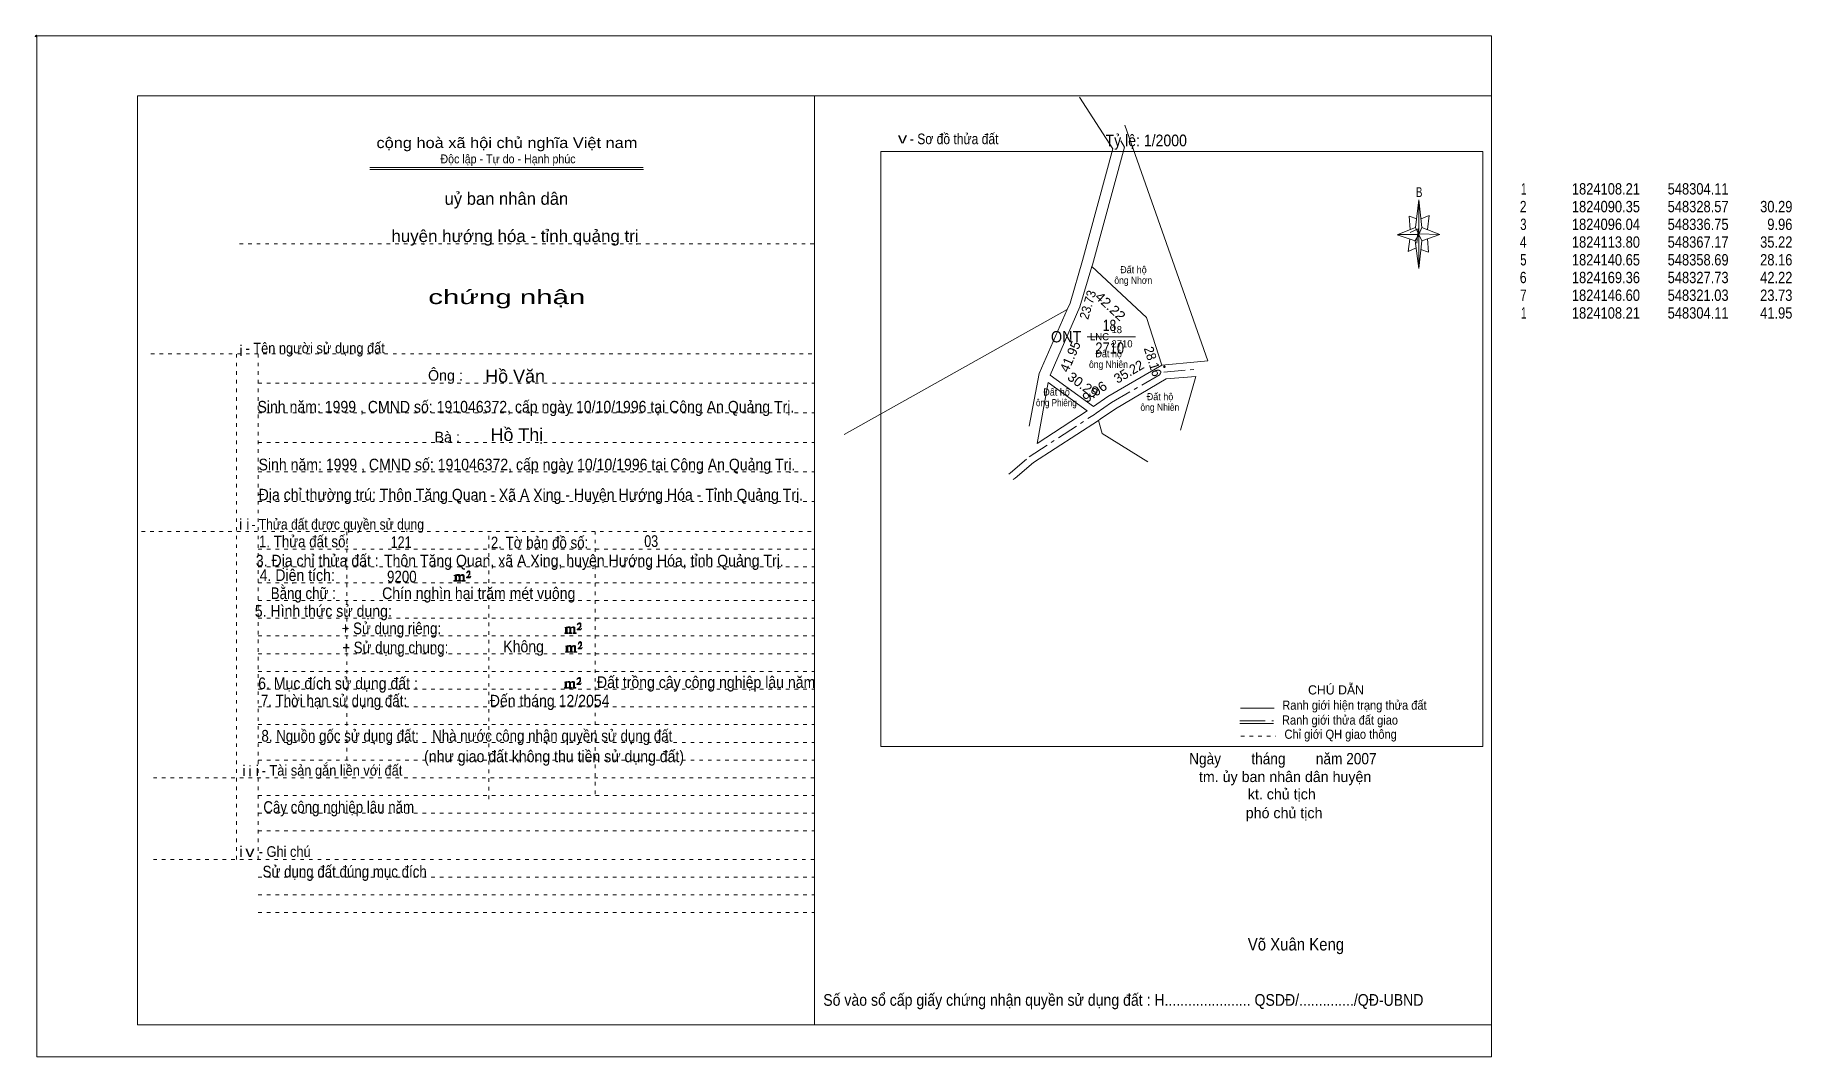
# Model space of a CAD drawing. Header units: centimetres. Extents: x -1.6 to 48, y -3.3 to 25.5.
import ezdxf
from ezdxf.enums import TextEntityAlignment as Align

# ---------------------------------------------------------------- set-up
doc = ezdxf.new("R2010")
doc.units = ezdxf.units.CM
doc.header["$LTSCALE"] = 0.12
for name, pattern in [('DOT_DASHED', [7.7, 5, -1.2, 0.3, -1.2]), ('DOTTED', [1.5, 0.3, -1.2]), ('LONG_DASHED', [7.5, 6, -1.5])]:
    doc.linetypes.add(name, pattern=pattern)
for name, color, linetype, lineweight in [('1', 7, 'DOTTED', 13), ('10', 7, 'Continuous', 13), ('13', 7, 'Continuous', 13), ('22', 7, 'Continuous', 13), ('33', 7, 'LONG_DASHED', 13), ('4', 7, 'Continuous', 13), ('5', 7, 'Continuous', 13), ('50', 7, 'Continuous', 13)]:
    doc.layers.add(name, color=color, linetype=linetype, lineweight=lineweight)
doc.layers.add('23', color=7, linetype='Continuous')
doc.layers.add('30', color=7, linetype='Continuous')

msp = doc.modelspace()

# ---------------------------------------------------------------- hatches: boundary and pattern name
at = {"layer": '10'}
msp.add_hatch(color=256, dxfattribs=at).paths.add_polyline_path([(30.282, 16.136, 1), (30.282, 16.143, 1)])
at = {"layer": '50'}
for points in [[(10.27, 10.13), (10.27, 10.12), (10.27, 10.11), (10.25, 10.11), (10.24, 10.11), (10.24, 10.1), (10.33, 10.1), (10.33, 10.11), (10.32, 10.11), (10.31, 10.11), (10.31, 10.12), (10.31, 10.13), (10.31, 10.24), (10.31, 10.25), (10.32, 10.26), (10.34, 10.26), (10.35, 10.26), (10.36, 10.26), (10.37, 10.25), (10.39, 10.22), (10.39, 10.13), (10.37, 10.12), (10.37, 10.11), (10.36, 10.11), (10.35, 10.11), (10.35, 10.1), (10.44, 10.1), (10.44, 10.11), (10.43, 10.11), (10.42, 10.11), (10.42, 10.12), (10.42, 10.13), (10.42, 10.24), (10.44, 10.26), (10.45, 10.26), (10.46, 10.26), (10.49, 10.26), (10.49, 10.25), (10.5, 10.24), (10.5, 10.22), (10.5, 10.13), (10.5, 10.12), (10.49, 10.11), (10.49, 10.11), (10.47, 10.11), (10.47, 10.1), (10.56, 10.1), (10.56, 10.11), (10.55, 10.11), (10.54, 10.11), (10.53, 10.12), (10.53, 10.13), (10.53, 10.2), (10.53, 10.25), (10.53, 10.26), (10.52, 10.27), (10.5, 10.28), (10.47, 10.28), (10.46, 10.28), (10.44, 10.27), (10.41, 10.25), (10.41, 10.26), (10.4, 10.28), (10.39, 10.28), (10.37, 10.28), (10.35, 10.28), (10.34, 10.28), (10.32, 10.26), (10.31, 10.26), (10.31, 10.25), (10.31, 10.25), (10.31, 10.26), (10.31, 10.28), (10.24, 10.26), (10.24, 10.26), (10.25, 10.26), (10.27, 10.25), (10.27, 10.24), (10.27, 10.23)], [(10.69, 10.19), (10.72, 10.24), (10.72, 10.24), (10.71, 10.22), (10.69, 10.22), (10.68, 10.22), (10.63, 10.22), (10.66, 10.26), (10.67, 10.27), (10.69, 10.28), (10.69, 10.3), (10.69, 10.32), (10.69, 10.34), (10.69, 10.35), (10.69, 10.37), (10.68, 10.38), (10.67, 10.38), (10.66, 10.39), (10.65, 10.39), (10.63, 10.38), (10.63, 10.38), (10.62, 10.37), (10.61, 10.35), (10.59, 10.33), (10.61, 10.33), (10.61, 10.35), (10.62, 10.35), (10.63, 10.36), (10.65, 10.36), (10.66, 10.36), (10.67, 10.35), (10.68, 10.35), (10.68, 10.32), (10.68, 10.3), (10.66, 10.28), (10.66, 10.26), (10.65, 10.25), (10.59, 10.2), (10.59, 10.19)], [(13.39, 8.66), (13.39, 8.65), (13.39, 8.64), (13.38, 8.64), (13.37, 8.64), (13.37, 8.62), (13.45, 8.62), (13.45, 8.64), (13.44, 8.64), (13.43, 8.64), (13.43, 8.65), (13.43, 8.66), (13.43, 8.77), (13.43, 8.78), (13.44, 8.79), (13.47, 8.79), (13.48, 8.79), (13.49, 8.79), (13.5, 8.78), (13.51, 8.74), (13.51, 8.66), (13.5, 8.65), (13.5, 8.64), (13.49, 8.64), (13.48, 8.64), (13.48, 8.62), (13.57, 8.62), (13.57, 8.64), (13.55, 8.64), (13.54, 8.64), (13.54, 8.65), (13.54, 8.66), (13.54, 8.77), (13.57, 8.79), (13.58, 8.79), (13.59, 8.79), (13.61, 8.79), (13.61, 8.78), (13.62, 8.77), (13.62, 8.74), (13.62, 8.66), (13.62, 8.65), (13.61, 8.64), (13.61, 8.64), (13.6, 8.64), (13.6, 8.62), (13.69, 8.62), (13.69, 8.64), (13.67, 8.64), (13.66, 8.64), (13.65, 8.65), (13.65, 8.66), (13.65, 8.73), (13.65, 8.78), (13.65, 8.79), (13.64, 8.8), (13.62, 8.81), (13.6, 8.81), (13.59, 8.81), (13.57, 8.8), (13.53, 8.78), (13.53, 8.79), (13.52, 8.81), (13.51, 8.81), (13.5, 8.81), (13.48, 8.81), (13.47, 8.81), (13.44, 8.79), (13.43, 8.79), (13.43, 8.78), (13.43, 8.78), (13.43, 8.79), (13.43, 8.81), (13.37, 8.79), (13.37, 8.79), (13.38, 8.79), (13.39, 8.78), (13.39, 8.77), (13.39, 8.76)], [(13.82, 8.72), (13.84, 8.77), (13.84, 8.77), (13.83, 8.74), (13.82, 8.74), (13.81, 8.74), (13.75, 8.74), (13.79, 8.79), (13.8, 8.8), (13.82, 8.81), (13.82, 8.83), (13.82, 8.84), (13.82, 8.87), (13.82, 8.88), (13.82, 8.9), (13.81, 8.91), (13.8, 8.91), (13.79, 8.92), (13.77, 8.92), (13.75, 8.91), (13.75, 8.91), (13.74, 8.9), (13.73, 8.88), (13.72, 8.86), (13.73, 8.86), (13.73, 8.88), (13.74, 8.88), (13.75, 8.89), (13.77, 8.89), (13.79, 8.89), (13.8, 8.88), (13.81, 8.88), (13.81, 8.84), (13.81, 8.83), (13.79, 8.81), (13.79, 8.79), (13.77, 8.78), (13.72, 8.73), (13.72, 8.72)], [(13.41, 8.12), (13.41, 8.11), (13.41, 8.1), (13.4, 8.1), (13.39, 8.1), (13.39, 8.09), (13.48, 8.09), (13.48, 8.1), (13.47, 8.1), (13.45, 8.1), (13.45, 8.11), (13.45, 8.12), (13.45, 8.23), (13.45, 8.24), (13.47, 8.26), (13.49, 8.26), (13.5, 8.26), (13.51, 8.26), (13.52, 8.24), (13.53, 8.21), (13.53, 8.12), (13.52, 8.11), (13.52, 8.1), (13.51, 8.1), (13.5, 8.1), (13.5, 8.09), (13.59, 8.09), (13.59, 8.1), (13.58, 8.1), (13.57, 8.1), (13.57, 8.11), (13.57, 8.12), (13.57, 8.23), (13.59, 8.26), (13.6, 8.26), (13.61, 8.26), (13.63, 8.26), (13.63, 8.24), (13.64, 8.23), (13.64, 8.21), (13.64, 8.12), (13.64, 8.11), (13.63, 8.1), (13.63, 8.1), (13.62, 8.1), (13.62, 8.09), (13.71, 8.09), (13.71, 8.1), (13.7, 8.1), (13.69, 8.1), (13.67, 8.11), (13.67, 8.12), (13.67, 8.2), (13.67, 8.24), (13.67, 8.26), (13.66, 8.27), (13.64, 8.28), (13.62, 8.28), (13.61, 8.28), (13.59, 8.27), (13.55, 8.24), (13.55, 8.26), (13.54, 8.28), (13.53, 8.28), (13.52, 8.28), (13.5, 8.28), (13.49, 8.28), (13.47, 8.26), (13.45, 8.26), (13.45, 8.24), (13.45, 8.24), (13.45, 8.26), (13.45, 8.28), (13.39, 8.26), (13.39, 8.26), (13.4, 8.26), (13.41, 8.24), (13.41, 8.23), (13.41, 8.22)], [(13.84, 8.19), (13.86, 8.23), (13.86, 8.23), (13.85, 8.21), (13.84, 8.21), (13.83, 8.21), (13.77, 8.21), (13.81, 8.26), (13.82, 8.27), (13.84, 8.28), (13.84, 8.3), (13.84, 8.31), (13.84, 8.33), (13.84, 8.34), (13.84, 8.37), (13.83, 8.38), (13.82, 8.38), (13.81, 8.39), (13.8, 8.39), (13.77, 8.38), (13.77, 8.38), (13.76, 8.37), (13.75, 8.34), (13.74, 8.32), (13.75, 8.32), (13.75, 8.34), (13.76, 8.34), (13.77, 8.36), (13.8, 8.36), (13.81, 8.36), (13.82, 8.34), (13.83, 8.34), (13.83, 8.31), (13.83, 8.3), (13.81, 8.28), (13.81, 8.26), (13.8, 8.24), (13.74, 8.2), (13.74, 8.19)], [(13.38, 7.12), (13.38, 7.11), (13.38, 7.1), (13.37, 7.1), (13.36, 7.1), (13.36, 7.08), (13.44, 7.08), (13.44, 7.1), (13.43, 7.1), (13.42, 7.1), (13.42, 7.11), (13.42, 7.12), (13.42, 7.23), (13.42, 7.24), (13.43, 7.25), (13.46, 7.25), (13.47, 7.25), (13.48, 7.25), (13.49, 7.24), (13.5, 7.2), (13.5, 7.12), (13.49, 7.11), (13.49, 7.1), (13.48, 7.1), (13.47, 7.1), (13.47, 7.08), (13.56, 7.08), (13.56, 7.1), (13.54, 7.1), (13.53, 7.1), (13.53, 7.11), (13.53, 7.12), (13.53, 7.23), (13.56, 7.25), (13.57, 7.25), (13.58, 7.25), (13.6, 7.25), (13.6, 7.24), (13.61, 7.23), (13.61, 7.2), (13.61, 7.12), (13.61, 7.11), (13.6, 7.1), (13.6, 7.1), (13.59, 7.1), (13.59, 7.08), (13.68, 7.08), (13.68, 7.1), (13.66, 7.1), (13.65, 7.1), (13.64, 7.11), (13.64, 7.12), (13.64, 7.19), (13.64, 7.24), (13.64, 7.25), (13.63, 7.26), (13.61, 7.27), (13.59, 7.27), (13.58, 7.27), (13.56, 7.26), (13.52, 7.24), (13.52, 7.25), (13.51, 7.27), (13.5, 7.27), (13.49, 7.27), (13.47, 7.27), (13.46, 7.27), (13.43, 7.25), (13.42, 7.25), (13.42, 7.24), (13.42, 7.24), (13.42, 7.25), (13.42, 7.27), (13.36, 7.25), (13.36, 7.25), (13.37, 7.25), (13.38, 7.24), (13.38, 7.23), (13.38, 7.22)], [(13.81, 7.18), (13.83, 7.23), (13.83, 7.23), (13.82, 7.2), (13.81, 7.2), (13.8, 7.2), (13.74, 7.2), (13.78, 7.25), (13.79, 7.26), (13.81, 7.27), (13.81, 7.29), (13.81, 7.3), (13.81, 7.33), (13.81, 7.34), (13.81, 7.36), (13.8, 7.37), (13.79, 7.37), (13.78, 7.38), (13.76, 7.38), (13.74, 7.37), (13.74, 7.37), (13.73, 7.36), (13.72, 7.34), (13.71, 7.32), (13.72, 7.32), (13.72, 7.34), (13.73, 7.34), (13.74, 7.35), (13.76, 7.35), (13.78, 7.35), (13.79, 7.34), (13.8, 7.34), (13.8, 7.3), (13.8, 7.29), (13.78, 7.27), (13.78, 7.25), (13.76, 7.24), (13.71, 7.19), (13.71, 7.18)]]:
    msp.add_hatch(color=256, dxfattribs=at).paths.add_polyline_path(points)

# ---------------------------------------------------------------- linework, layer by layer
at = {"layer": '1', "linetype": 'Continuous'}
for p, q in [((1.31, -2.42), (1.31, 23.78)), ((1.31, 23.78), (39.51, 23.78)), ((20.41, -2.42), (20.41, 23.78)), ((39.51, -2.42), (39.51, 23.78)), ((7.87, 21.76), (15.58, 21.76)), ((7.87, 21.71), (15.59, 21.71)), ((37.36, 19.69), (36.85, 19.86)), ((1.31, -2.42), (39.51, -2.42))]:
    msp.add_line(p, q, dxfattribs=at)
at = {"layer": '1'}
for p, q in [((4.19, 19.61), (20.41, 19.61)), ((1.69, 16.51), (20.41, 16.51)), ((4.11, 2.25), (4.11, 16.51)), ((4.72, 2.25), (4.72, 16.51)), ((4.72, 15.68), (20.41, 15.68)), ((4.72, 14.84), (20.41, 14.84)), ((4.72, 14.01), (20.41, 14.01)), ((4.72, 13.18), (20.41, 13.18)), ((4.72, 12.34), (20.41, 12.34)), ((1.43, 11.5), (20.41, 11.5)), ((7.22, 5.05), (7.22, 11.5)), ((11.22, 3.95), (11.22, 11.5)), ((14.22, 4.09), (14.22, 11.5)), ((4.72, 11), (20.41, 11)), ((4.72, 10.5), (20.41, 10.5)), ((4.72, 10.05), (20.41, 10.05)), ((4.72, 9.55), (20.41, 9.55)), ((4.72, 9.05), (20.41, 9.05)), ((4.72, 8.55), (20.41, 8.55)), ((4.72, 8.05), (20.41, 8.05)), ((4.72, 7.55), (20.41, 7.55)), ((4.72, 7.05), (20.41, 7.05)), ((4.72, 6.55), (20.41, 6.55)), ((4.72, 6.05), (20.41, 6.05)), ((4.72, 5.55), (20.41, 5.55)), ((4.72, 5.05), (20.41, 5.05)), ((1.76, 4.55), (20.41, 4.55)), ((4.72, 4.05), (20.41, 4.05)), ((4.72, 3.55), (20.41, 3.55)), ((4.72, 3.05), (20.41, 3.05)), ((1.76, 2.25), (20.41, 2.25)), ((4.72, 1.75), (20.41, 1.75)), ((4.72, 1.25), (20.41, 1.25)), ((4.72, 0.75), (20.41, 0.75))]:
    msp.add_line(p, q, dxfattribs=at)
at = {"layer": '1', "linetype": 'Continuous'}
msp.add_lwpolyline([(-1.53, -3.32), (39.51, -3.32), (39.51, 25.48), (-1.53, 25.48)], close=True, dxfattribs=at)
msp.add_lwpolyline([(37.37, 19.49), (37.16, 19.39), (37.21, 19.74)], dxfattribs=at)
at = {"layer": '10'}
for p, q in [((30.27, 16.14), (30.25, 16.14)), ((30.28, 16.16), (30.28, 16.18)), ((30.28, 16.11), (30.28, 16.13)), ((30.31, 16.14), (30.3, 16.14))]:
    msp.add_line(p, q, dxfattribs=at)
for radius in [0.0156, 0.00375]:
    msp.add_circle((30.282, 16.14), radius, dxfattribs=at)
at = {"layer": '13'}
msp.add_line((28.79, 16.99), (29.47, 16.99), dxfattribs=at)
at = {"layer": '22'}
for p, q in [((31.51, 16.31), (29.17, 22.96)), ((21.25, 14.23), (27.54, 17.76)), ((28.28, 15.02), (27.06, 15.91)), ((31.17, 15.87), (30.74, 14.35)), ((28.1, 14.9), (27, 15.7))]:
    msp.add_line(p, q, dxfattribs=at)
for points in [[(27.54, 17.76), (27.62, 17.94), (27.97, 19.14), (28.83, 22.29), (27.89, 23.75)], [(28.24, 18.97), (28.25, 19.02), (29.16, 22.34), (29.05, 22.51)], [(28.24, 18.97), (27.9, 17.83), (27.06, 15.91)], [(30.21, 16.19), (29.78, 17.53), (28.24, 18.97)], [(26.47, 14.47), (26.75, 15.95), (27.54, 17.76)], [(30.21, 16.19), (28.69, 15.3), (28.28, 15.02)], [(28.42, 14.63), (28.47, 14.66), (28.9, 14.96), (30.33, 15.8), (31.17, 15.87)], [(30.21, 16.19), (31.22, 16.28), (31.51, 16.31)], [(28.1, 14.9), (26.69, 13.98), (27, 15.7)], [(26.02, 12.96), (26.07, 13), (26.59, 13.44), (28.42, 14.63)], [(29.82, 13.46), (28.53, 14.26), (28.42, 14.63)]]:
    msp.add_lwpolyline(points, dxfattribs=at)
at = {"layer": '22', "linetype": 'DOT_DASHED'}
for points in [[(28.31, 14.8), (28.36, 14.83), (28.79, 15.13), (30.27, 15.99), (31.15, 16.07)], [(25.89, 13.11), (25.94, 13.15), (26.47, 13.6), (28.31, 14.8)]]:
    msp.add_lwpolyline(points, dxfattribs=at)
at = {"layer": '33'}
msp.add_line((28.1, 16.99), (29.38, 16.99), dxfattribs=at)
at = {"layer": '4'}
for p, q in [((32.43, 6.51), (33.38, 6.51)), ((32.41, 6.08), (33.36, 6.08))]:
    msp.add_line(p, q, dxfattribs=at)
at = {"layer": '4', "linetype": 'LONG_DASHED'}
msp.add_line((32.41, 6.16), (33.36, 6.16), dxfattribs=at)
at = {"layer": '4', "linetype": 'DOTTED'}
msp.add_line((32.44, 5.72), (33.43, 5.72), dxfattribs=at)
at = {"layer": '4'}
msp.add_lwpolyline([(22.28, 22.21), (39.27, 22.21), (39.27, 5.43), (22.28, 5.43)], close=True, dxfattribs=at)
msp.add_circle((-1.55, 25.47), 0.025, dxfattribs=at)
at = {"layer": '5'}
for p, q in [((37.37, 20.07), (37.46, 20.85)), ((37.55, 20.07), (38.05, 19.87)), ((37.55, 19.69), (37.46, 18.91)), ((37.73, 19.37), (37.52, 19.45)), ((37.71, 19.75), (37.73, 19.37))]:
    msp.add_line(p, q, dxfattribs=at)
for points in [[(37.46, 20.85), (37.55, 20.07), (37.46, 19.87)], [(37.46, 19.87), (36.87, 19.87), (37.37, 20.07), (37.55, 19.69), (38.05, 19.87), (37.46, 19.89)], [(37.46, 19.87), (37.46, 18.91), (37.36, 19.69)]]:
    msp.add_lwpolyline(points, close=True, dxfattribs=at)
for points in [[(37.4, 20.31), (37.19, 20.39), (37.22, 20.01)], [(37.53, 20.31), (37.75, 20.41), (37.71, 20.01)], [(37.46, 19.87), (37.37, 20.07), (36.87, 19.87)], [(37.22, 19.93), (37.44, 20.03), (37.4, 19.63)], [(37.46, 19.87), (37.55, 19.69), (38.05, 19.87)]]:
    msp.add_lwpolyline(points, dxfattribs=at)
at = {"layer": '50'}
for points in [[(10.27, 10.13), (10.27, 10.12), (10.27, 10.11), (10.25, 10.11), (10.24, 10.11), (10.24, 10.1), (10.33, 10.1), (10.33, 10.11), (10.32, 10.11), (10.31, 10.11), (10.31, 10.12), (10.31, 10.13), (10.31, 10.24), (10.31, 10.25), (10.32, 10.26), (10.34, 10.26), (10.35, 10.26), (10.36, 10.26), (10.37, 10.25), (10.39, 10.22), (10.39, 10.13), (10.37, 10.12), (10.37, 10.11), (10.36, 10.11), (10.35, 10.11), (10.35, 10.1), (10.44, 10.1), (10.44, 10.11), (10.43, 10.11), (10.42, 10.11), (10.42, 10.12), (10.42, 10.13), (10.42, 10.24), (10.44, 10.26), (10.45, 10.26), (10.46, 10.26), (10.49, 10.26), (10.49, 10.25), (10.5, 10.24), (10.5, 10.22), (10.5, 10.13), (10.5, 10.12), (10.49, 10.11), (10.49, 10.11), (10.47, 10.11), (10.47, 10.1), (10.56, 10.1), (10.56, 10.11), (10.55, 10.11), (10.54, 10.11), (10.53, 10.12), (10.53, 10.13), (10.53, 10.2), (10.53, 10.25), (10.53, 10.26), (10.52, 10.27), (10.5, 10.28), (10.47, 10.28), (10.46, 10.28), (10.44, 10.27), (10.41, 10.25), (10.41, 10.26), (10.4, 10.28), (10.39, 10.28), (10.37, 10.28), (10.35, 10.28), (10.34, 10.28), (10.32, 10.26), (10.31, 10.26), (10.31, 10.25), (10.31, 10.25), (10.31, 10.26), (10.31, 10.28), (10.24, 10.26), (10.24, 10.26), (10.25, 10.26), (10.27, 10.25), (10.27, 10.24), (10.27, 10.23)], [(10.69, 10.19), (10.72, 10.24), (10.72, 10.24), (10.71, 10.22), (10.69, 10.22), (10.68, 10.22), (10.63, 10.22), (10.66, 10.26), (10.67, 10.27), (10.69, 10.28), (10.69, 10.3), (10.69, 10.32), (10.69, 10.34), (10.69, 10.35), (10.69, 10.37), (10.68, 10.38), (10.67, 10.38), (10.66, 10.39), (10.65, 10.39), (10.63, 10.38), (10.63, 10.38), (10.62, 10.37), (10.61, 10.35), (10.59, 10.33), (10.61, 10.33), (10.61, 10.35), (10.62, 10.35), (10.63, 10.36), (10.65, 10.36), (10.66, 10.36), (10.67, 10.35), (10.68, 10.35), (10.68, 10.32), (10.68, 10.3), (10.66, 10.28), (10.66, 10.26), (10.65, 10.25), (10.59, 10.2), (10.59, 10.19)], [(13.39, 8.66), (13.39, 8.65), (13.39, 8.64), (13.38, 8.64), (13.37, 8.64), (13.37, 8.62), (13.45, 8.62), (13.45, 8.64), (13.44, 8.64), (13.43, 8.64), (13.43, 8.65), (13.43, 8.66), (13.43, 8.77), (13.43, 8.78), (13.44, 8.79), (13.47, 8.79), (13.48, 8.79), (13.49, 8.79), (13.5, 8.78), (13.51, 8.74), (13.51, 8.66), (13.5, 8.65), (13.5, 8.64), (13.49, 8.64), (13.48, 8.64), (13.48, 8.62), (13.57, 8.62), (13.57, 8.64), (13.55, 8.64), (13.54, 8.64), (13.54, 8.65), (13.54, 8.66), (13.54, 8.77), (13.57, 8.79), (13.58, 8.79), (13.59, 8.79), (13.61, 8.79), (13.61, 8.78), (13.62, 8.77), (13.62, 8.74), (13.62, 8.66), (13.62, 8.65), (13.61, 8.64), (13.61, 8.64), (13.6, 8.64), (13.6, 8.62), (13.69, 8.62), (13.69, 8.64), (13.67, 8.64), (13.66, 8.64), (13.65, 8.65), (13.65, 8.66), (13.65, 8.73), (13.65, 8.78), (13.65, 8.79), (13.64, 8.8), (13.62, 8.81), (13.6, 8.81), (13.59, 8.81), (13.57, 8.8), (13.53, 8.78), (13.53, 8.79), (13.52, 8.81), (13.51, 8.81), (13.5, 8.81), (13.48, 8.81), (13.47, 8.81), (13.44, 8.79), (13.43, 8.79), (13.43, 8.78), (13.43, 8.78), (13.43, 8.79), (13.43, 8.81), (13.37, 8.79), (13.37, 8.79), (13.38, 8.79), (13.39, 8.78), (13.39, 8.77), (13.39, 8.76)], [(13.82, 8.72), (13.84, 8.77), (13.84, 8.77), (13.83, 8.74), (13.82, 8.74), (13.81, 8.74), (13.75, 8.74), (13.79, 8.79), (13.8, 8.8), (13.82, 8.81), (13.82, 8.83), (13.82, 8.84), (13.82, 8.87), (13.82, 8.88), (13.82, 8.9), (13.81, 8.91), (13.8, 8.91), (13.79, 8.92), (13.77, 8.92), (13.75, 8.91), (13.75, 8.91), (13.74, 8.9), (13.73, 8.88), (13.72, 8.86), (13.73, 8.86), (13.73, 8.88), (13.74, 8.88), (13.75, 8.89), (13.77, 8.89), (13.79, 8.89), (13.8, 8.88), (13.81, 8.88), (13.81, 8.84), (13.81, 8.83), (13.79, 8.81), (13.79, 8.79), (13.77, 8.78), (13.72, 8.73), (13.72, 8.72)], [(13.41, 8.12), (13.41, 8.11), (13.41, 8.1), (13.4, 8.1), (13.39, 8.1), (13.39, 8.09), (13.48, 8.09), (13.48, 8.1), (13.47, 8.1), (13.45, 8.1), (13.45, 8.11), (13.45, 8.12), (13.45, 8.23), (13.45, 8.24), (13.47, 8.26), (13.49, 8.26), (13.5, 8.26), (13.51, 8.26), (13.52, 8.24), (13.53, 8.21), (13.53, 8.12), (13.52, 8.11), (13.52, 8.1), (13.51, 8.1), (13.5, 8.1), (13.5, 8.09), (13.59, 8.09), (13.59, 8.1), (13.58, 8.1), (13.57, 8.1), (13.57, 8.11), (13.57, 8.12), (13.57, 8.23), (13.59, 8.26), (13.6, 8.26), (13.61, 8.26), (13.63, 8.26), (13.63, 8.24), (13.64, 8.23), (13.64, 8.21), (13.64, 8.12), (13.64, 8.11), (13.63, 8.1), (13.63, 8.1), (13.62, 8.1), (13.62, 8.09), (13.71, 8.09), (13.71, 8.1), (13.7, 8.1), (13.69, 8.1), (13.67, 8.11), (13.67, 8.12), (13.67, 8.2), (13.67, 8.24), (13.67, 8.26), (13.66, 8.27), (13.64, 8.28), (13.62, 8.28), (13.61, 8.28), (13.59, 8.27), (13.55, 8.24), (13.55, 8.26), (13.54, 8.28), (13.53, 8.28), (13.52, 8.28), (13.5, 8.28), (13.49, 8.28), (13.47, 8.26), (13.45, 8.26), (13.45, 8.24), (13.45, 8.24), (13.45, 8.26), (13.45, 8.28), (13.39, 8.26), (13.39, 8.26), (13.4, 8.26), (13.41, 8.24), (13.41, 8.23), (13.41, 8.22)], [(13.84, 8.19), (13.86, 8.23), (13.86, 8.23), (13.85, 8.21), (13.84, 8.21), (13.83, 8.21), (13.77, 8.21), (13.81, 8.26), (13.82, 8.27), (13.84, 8.28), (13.84, 8.3), (13.84, 8.31), (13.84, 8.33), (13.84, 8.34), (13.84, 8.37), (13.83, 8.38), (13.82, 8.38), (13.81, 8.39), (13.8, 8.39), (13.77, 8.38), (13.77, 8.38), (13.76, 8.37), (13.75, 8.34), (13.74, 8.32), (13.75, 8.32), (13.75, 8.34), (13.76, 8.34), (13.77, 8.36), (13.8, 8.36), (13.81, 8.36), (13.82, 8.34), (13.83, 8.34), (13.83, 8.31), (13.83, 8.3), (13.81, 8.28), (13.81, 8.26), (13.8, 8.24), (13.74, 8.2), (13.74, 8.19)], [(13.38, 7.12), (13.38, 7.11), (13.38, 7.1), (13.37, 7.1), (13.36, 7.1), (13.36, 7.08), (13.44, 7.08), (13.44, 7.1), (13.43, 7.1), (13.42, 7.1), (13.42, 7.11), (13.42, 7.12), (13.42, 7.23), (13.42, 7.24), (13.43, 7.25), (13.46, 7.25), (13.47, 7.25), (13.48, 7.25), (13.49, 7.24), (13.5, 7.2), (13.5, 7.12), (13.49, 7.11), (13.49, 7.1), (13.48, 7.1), (13.47, 7.1), (13.47, 7.08), (13.56, 7.08), (13.56, 7.1), (13.54, 7.1), (13.53, 7.1), (13.53, 7.11), (13.53, 7.12), (13.53, 7.23), (13.56, 7.25), (13.57, 7.25), (13.58, 7.25), (13.6, 7.25), (13.6, 7.24), (13.61, 7.23), (13.61, 7.2), (13.61, 7.12), (13.61, 7.11), (13.6, 7.1), (13.6, 7.1), (13.59, 7.1), (13.59, 7.08), (13.68, 7.08), (13.68, 7.1), (13.66, 7.1), (13.65, 7.1), (13.64, 7.11), (13.64, 7.12), (13.64, 7.19), (13.64, 7.24), (13.64, 7.25), (13.63, 7.26), (13.61, 7.27), (13.59, 7.27), (13.58, 7.27), (13.56, 7.26), (13.52, 7.24), (13.52, 7.25), (13.51, 7.27), (13.5, 7.27), (13.49, 7.27), (13.47, 7.27), (13.46, 7.27), (13.43, 7.25), (13.42, 7.25), (13.42, 7.24), (13.42, 7.24), (13.42, 7.25), (13.42, 7.27), (13.36, 7.25), (13.36, 7.25), (13.37, 7.25), (13.38, 7.24), (13.38, 7.23), (13.38, 7.22)], [(13.81, 7.18), (13.83, 7.23), (13.83, 7.23), (13.82, 7.2), (13.81, 7.2), (13.8, 7.2), (13.74, 7.2), (13.78, 7.25), (13.79, 7.26), (13.81, 7.27), (13.81, 7.29), (13.81, 7.3), (13.81, 7.33), (13.81, 7.34), (13.81, 7.36), (13.8, 7.37), (13.79, 7.37), (13.78, 7.38), (13.76, 7.38), (13.74, 7.37), (13.74, 7.37), (13.73, 7.36), (13.72, 7.34), (13.71, 7.32), (13.72, 7.32), (13.72, 7.34), (13.73, 7.34), (13.74, 7.35), (13.76, 7.35), (13.78, 7.35), (13.79, 7.34), (13.8, 7.34), (13.8, 7.3), (13.8, 7.29), (13.78, 7.27), (13.78, 7.25), (13.76, 7.24), (13.71, 7.19), (13.71, 7.18)]]:
    msp.add_lwpolyline(points, close=True, dxfattribs=at)

# ---------------------------------------------------------------- texts
at = {"layer": '1'}
for s, height, width, p in [('cộng hoà xã hội chủ nghĩa Việt nam', 0.3, 1.15, (11.735, 22.31)), ('v', 0.3, 1.3, (22.895, 22.44)), ('- Sơ đồ thửa đất ', 0.3, 0.85, (24.4, 22.42)), ('Độc lập - Tự do - Hạnh phúc', 0.25, 0.9, (11.765, 21.88)), ('chứng nhận', 0.4, 1.55, (11.73, 17.91)), ('- Tên người sử dụng đất', 0.3, 0.9, (6.325, 16.52)), ('- Thửa đất được quyền sử dụng', 0.3, 0.85, (6.96, 11.55)), ('- Tài sản gắn liền với đất ', 0.3, 0.9, (6.85, 4.61)), ('v', 0.3, 1.3, (4.485, 2.32)), ('- Ghi chú', 0.3, 0.9, (5.465, 2.32))]:
    msp.add_text(s, height=height, dxfattribs=dict(at, width=width)).set_placement(p, align=Align.CENTER)
for s, height, p in [('uỷ ban nhân dân', 0.35, (11.72, 20.71)), ('i', 0.3, (4.235, 16.45)), ('i', 0.3, (4.225, 11.55)), ('i', 0.3, (4.425, 11.55)), ('i', 0.3, (4.315, 4.6)), ('i', 0.3, (4.485, 4.59)), ('i', 0.3, (4.695, 4.6)), ('i', 0.3, (4.235, 2.32))]:
    msp.add_text(s, height=height, dxfattribs=at).set_placement(p, align=Align.CENTER)
at = {"layer": '10', "width": 0.9}
msp.add_text('Võ Xuân Keng', height=0.35, dxfattribs=at).set_placement((33.995, -0.32), align=Align.CENTER)
at = {"layer": '13'}
msp.add_text('LNC', height=0.2, dxfattribs=at).set_placement((28.72, 16.89), align=Align.RIGHT)
for s, p in [('2710', (28.79, 16.69)), ('18', (28.79, 17.09))]:
    msp.add_text(s, height=0.2, dxfattribs=at).set_placement(p)
at = {"layer": '23'}
for s, width, p in [('Đất hộ', 0.95, (29.41, 18.78)), ('ông Nhơn', 0.9, (29.405, 18.48)), ('Đất hộ', 0.95, (28.71, 16.41)), ('ông Nhiên', 0.9, (28.705, 16.11)), ('Đất hộ', 0.95, (27.24, 15.33)), ('Đất hộ', 0.95, (30.16, 15.2)), ('ông Phiêng', 0.85, (27.235, 15.03)), ('ông Nhiên', 0.9, (30.155, 14.9))]:
    msp.add_text(s, height=0.2, dxfattribs=dict(at, width=width)).set_placement(p, align=Align.CENTER)
at = {"layer": '30'}
for s, width, p in [('1', 0.65, (40.5, 21)), ('1824108.21', 0.85, (43.7, 21)), ('548304.11', 0.85, (46.2, 21)), ('548304.11', 0.85, (46.2, 21)), ('2', 0.8, (40.5, 20.5)), ('1824090.35', 0.85, (43.7, 20.5)), ('548328.57', 0.85, (46.2, 20.5)), ('30.29', 0.85, (48, 20.5)), ('3', 0.75, (40.5, 20)), ('1824096.04', 0.85, (43.7, 20)), ('548336.75', 0.85, (46.2, 20)), ('9.96', 0.85, (48, 20)), ('1824113.80', 0.85, (43.7, 19.5)), ('548367.17', 0.85, (46.2, 19.5)), ('35.22', 0.85, (48, 19.5)), ('4', 0.8, (40.5, 19.5)), ('5', 0.75, (40.5, 19)), ('1824140.65', 0.85, (43.7, 19)), ('548358.69', 0.85, (46.2, 19)), ('28.16', 0.85, (48, 19)), ('6', 0.8, (40.5, 18.5)), ('1824169.36', 0.85, (43.7, 18.5)), ('548327.73', 0.85, (46.2, 18.5)), ('42.22', 0.85, (48, 18.5)), ('7', 0.75, (40.5, 18)), ('1824146.60', 0.85, (43.7, 18)), ('548321.03', 0.85, (46.2, 18)), ('23.73', 0.85, (48, 18)), ('1', 0.65, (40.5, 17.5)), ('1824108.21', 0.85, (43.7, 17.5)), ('548304.11', 0.85, (46.2, 17.5)), ('41.95', 0.85, (48, 17.5))]:
    msp.add_text(s, height=0.32, dxfattribs=dict(at, width=width)).set_placement(p, align=Align.RIGHT)
for s, height, rotation, width, p in [('23.73', 0.26, 73.597, 0.95, (28.246, 17.853)), ('42.22', 0.27, 317.159, 1.1, (28.668, 17.749)), ('28.16', 0.27, 287.528, 0.95, (29.829, 16.251)), ('30.29', 0.27, 323.864, 1.05, (27.905, 15.521)), ('9.96', 0.27, 34.822, 1.05, (28.393, 15.325))]:
    msp.add_text(s, height=height, rotation=rotation, dxfattribs=dict(at, width=width)).set_placement(p, align=Align.CENTER)
for s, rotation, p in [('41.95', 66.215, (27.749, 16.376)), ('35.22', 30.278, (29.347, 15.888))]:
    msp.add_text(s, height=0.27, rotation=rotation, dxfattribs=at).set_placement(p, align=Align.CENTER)
at = {"layer": '33'}
for s, width, p in [('18', 0.8, (28.735, 17.15)), ('2710', 0.85, (28.74, 16.51))]:
    msp.add_text(s, height=0.32, dxfattribs=dict(at, width=width)).set_placement(p, align=Align.CENTER)
at = {"layer": '33', "width": 0.95}
msp.add_text('ONT', height=0.32, dxfattribs=at).set_placement((27.94, 16.83), align=Align.RIGHT)
at = {"layer": '4', "width": 0.9}
for s, height, p in [('Tỷ lệ: 1/2000', 0.33, (29.77, 22.36)), ('Ranh giới hiện trạng thửa đất', 0.2591, (35.645, 6.47)), ('Ranh giới thửa đất giao ', 0.2591, (35.28, 6.05)), ('Chỉ giới QH giao thông', 0.2591, (35.255, 5.65))]:
    msp.add_text(s, height=height, dxfattribs=at).set_placement(p, align=Align.CENTER)
at = {"layer": '4'}
msp.add_text('CHÚ DẪN', height=0.2591, dxfattribs=at).set_placement((35.125, 6.9), align=Align.CENTER)
at = {"layer": '5', "width": 0.75}
msp.add_text('B', height=0.276, dxfattribs=at).set_placement((37.47, 20.93), align=Align.CENTER)
at = {"layer": '50'}
for s, height, width, p in [('  huyện hướng hóa - tỉnh quảng trị', 0.34, 1.05, (11.83, 19.66)), ('Hồ Văn', 0.36, 1.05, (11.965, 15.7)), ('Sinh năm: 1999 , CMND số: 191046372, cấp ngày 10/10/1996 tại Công An Quảng Trị.', 0.33, 0.9, (12.27, 14.85)), ('Hồ Thị', 0.36, 1.05, (12.015, 14.05)), ('Sinh năm: 1999 , CMND số: 191046372, cấp ngày 10/10/1996 tại Công An Quảng Trị.', 0.33, 0.9, (12.3, 13.22)), ('Địa chỉ thường trú: Thôn Tăng Quan - Xã A Xing - Huyện Hướng Hóa - Tỉnh Quảng Trị.', 0.33, 0.9, (12.41, 12.37)), ('1. Thửa đất số:  ', 0.33, 0.85, (6.115, 11.05)), ('121', 0.33, 0.8, (8.75, 11.03)), ('2. Tờ bản đồ số:  ', 0.33, 0.85, (12.76, 11.02)), ('03', 0.33, 0.8, (15.805, 11.06)), ('3. Địa chỉ thửa đất : ', 0.33, 0.9, (6.44, 10.51)), ('4. Diện tích: ', 0.33, 0.9, (5.875, 10.1)), ('Thôn Tăng Quan, xã A Xing, huyện Hướng Hóa, tỉnh Quảng Trị.', 0.33, 0.9, (13.905, 10.51)), ('Bằng chữ :', 0.33, 0.85, (5.99, 9.59)), ('Chín nghìn hai trăm mét vuông', 0.33, 0.9, (10.94, 9.59)), ('9200', 0.33, 0.85, (8.77, 10.06)), ('5. Hình thức sử dụng:', 0.33, 0.9, (6.555, 9.09)), ('+ Sử dụng riêng:', 0.33, 0.85, (8.475, 8.6)), ('Không', 0.33, 0.9, (12.205, 8.09)), ('+ Sử dụng chung:', 0.33, 0.85, (8.585, 8.06)), ('Đất trồng cây công nghiệp lâu năm', 0.33, 0.9, (17.355, 7.08)), ('6. Mục đích sử dụng đất :', 0.33, 0.9, (6.97, 7.05)), ('7. Thời hạn sử dụng đất:', 0.33, 0.85, (6.855, 6.56)), ('Đến tháng 12/2054', 0.33, 0.9, (12.94, 6.56)), ('8. Nguồn gốc sử dụng đất:', 0.33, 0.85, (7.03, 5.57)), ('Nhà nước công nhận quyền sử dụng đất ', 0.33, 0.85, (13.065, 5.57)), ('(như giao đất không thu tiền sử dụng đất)', 0.33, 0.9, (13.065, 4.99)), ('Ngày        tháng        năm 2007', 0.32, 0.9, (33.625, 4.93)), ('Cây công nghiệp lâu năm', 0.33, 0.85, (6.99, 3.56)), ('Sử dụng đất đúng mục đích ', 0.33, 0.85, (7.21, 1.74)), ('Số vào sổ cấp giấy chứng nhận quyền sử dụng đất : H...................... QSDĐ/............../QĐ-UBND', 0.33, 0.9, (29.125, -1.88))]:
    msp.add_text(s, height=height, dxfattribs=dict(at, width=width)).set_placement(p, align=Align.CENTER)
for s, p in [('Ông :', (10, 15.75)), ('Bà :', (10.05, 14.01)), ('tm. ủy ban nhân dân huyện ', (33.745, 4.43)), ('kt. chủ tịch', (33.595, 3.94)), ('phó chủ tịch', (33.66, 3.41))]:
    msp.add_text(s, height=0.3, dxfattribs=at).set_placement(p, align=Align.CENTER)

doc.saveas('drawing.dxf')
